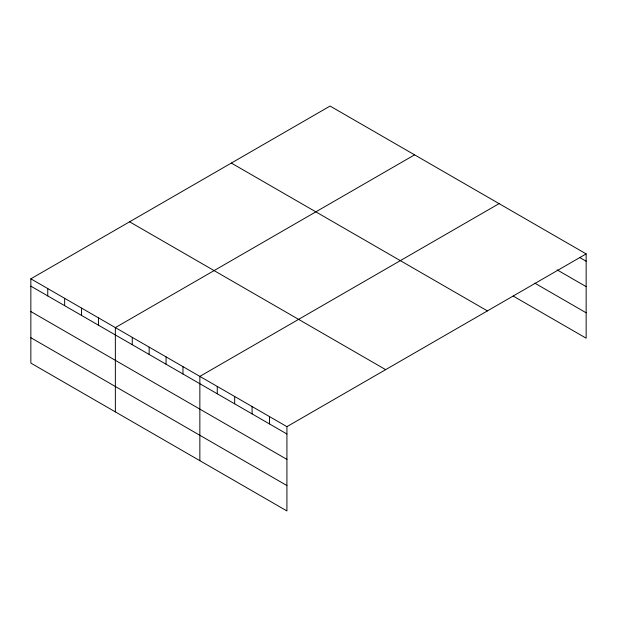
<?xml version="1.0" encoding="UTF-8"?>
<svg xmlns="http://www.w3.org/2000/svg" width="617" height="617" viewBox="0 0 617 617"><rect width="100%" height="100%" fill="white"/><g stroke="black" fill="none" stroke-linecap="round" stroke-linejoin="round"><path stroke-width="0.93" d="M586.15 253.895L330.08 106.055L30.85 278.815L30.85 363.105L286.92 510.945L286.92 426.656L586.15 253.895L586.15 338.185L513.182 296.06M414.585 154.844L115.356 327.604L115.356 411.894M499.084 203.625L199.854 376.385L199.854 460.683M579.517 257.405L586.15 261.238M557.128 269.876L586.15 286.627M534.738 283.11L586.15 312.796M231.336 163.065L487.407 310.906M129.593 221.804L385.664 369.645M30.85 278.815L286.92 426.656M30.85 286.157L286.92 433.998M30.85 311.546L286.92 459.387M30.85 337.715L286.92 485.556M269.506 416.598L269.506 423.941M252.091 406.549L252.091 413.891M234.684 396.492L234.684 403.834M217.269 386.443L217.269 393.785M182.956 366.629L182.956 373.971M166.058 356.873L166.058 364.215M149.152 347.116L149.152 354.459M132.254 337.36L132.254 344.702M98.45 317.84L98.45 325.182M81.552 308.084L81.552 315.426M64.654 298.327L64.654 305.67M47.748 288.571L47.748 295.913"/></g></svg>
